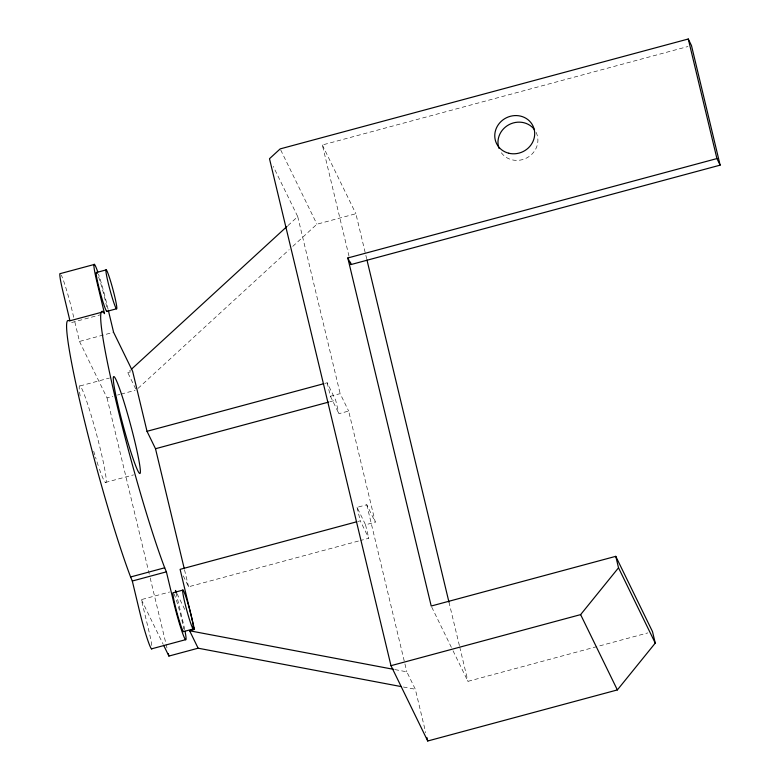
<?xml version="1.0" encoding="UTF-8"?>
<svg xmlns="http://www.w3.org/2000/svg" width="780" height="780" viewBox="0 0 780 780"><rect width="100%" height="100%" fill="white"/><g stroke="black" fill="none" stroke-linecap="round" stroke-linejoin="round"><path stroke-width="0.58" stroke-dasharray="3.9 2.92" d="M135.72 388.937L127.754 372.606L130.435 370.139M287.888 225.634L297.726 216.606L273.224 166.355M138.041 388.381L289.195 249.659M292.773 246.373L316.924 224.211L355.885 213.72L366.659 258.706M349.021 256.259L322.354 144.982L687.95 46.527M71.614 322.54L99.82 314.944M74.822 321.916L79.502 341.445L113.587 332.27M127.754 372.606L130.679 371.816M80.106 385.934L109.492 378.017M79.502 341.445L107.035 397.898L112.876 396.318M117.556 395.06L119.886 394.436M121.056 394.115L135.086 390.341M324.841 383.409L327.181 382.785L335.683 400.198L338.91 413.683L348.65 411.06L375.277 522.161L365.537 524.784L357.045 507.361L366.776 504.738L375.277 522.161M327.181 382.785L330.418 396.26L340.158 393.637L348.65 411.06M329.833 401.778L335.683 400.198M105.339 482.479L133.546 474.883M357.932 521.469L360.272 520.835L368.764 538.258L360.575 540.462M183.28 575.893L188.584 586.784L359.404 540.784M151.798 645.489A28.607 2.096 74.9 0 0 148.804 630.64L141.375 599.615L169.582 592.02M453.043 650.783L467.951 681.35L647.809 632.911M394.894 669.581L406.828 671.833L415.321 689.257L425.753 732.771M403.387 687.005L415.321 689.257M322.354 144.982L355.885 213.72M280.722 149.984L316.924 224.211M330.418 396.26L338.91 413.683M431.75 607.123L452.507 649.691M177.05 593.687L185.503 611.033M141.375 599.615L163.078 644.124M448.939 602.033L459.44 645.83M459.722 647.02L467.951 681.35M297.726 216.606L340.158 393.637M366.776 504.738L406.828 671.833M365.537 524.784L368.764 538.258M357.045 507.361L360.272 520.835M184.499 569.741L188.584 586.784M108.088 309.29L106.158 301.246A28.607 2.096 74.9 0 0 98.494 274.072M176.017 592.732L182.891 621.455A28.607 2.096 74.9 0 1 184.831 630.162M107.035 397.898L149.906 576.781M150.189 577.97L165.789 643.051M166.072 644.231L167.203 648.97M73.72 317.323L72.072 310.43A28.607 2.096 74.9 0 0 61.298 275.116M536.075 132.307A20.231 18.857 -26 0 1 526.773 157.93A20.231 18.857 -26 0 1 500.263 151.096M98.572 276.91A20.231 1.482 74.9 0 1 106.606 306.842M80.145 395.957A50.154 3.676 74.9 0 1 87.457 403.533A50.154 3.676 74.9 0 1 105.027 470.906A50.154 3.676 74.9 0 1 98.611 466.742M98.212 465.553A50.154 3.676 74.9 0 1 95.521 457.177M94.829 454.935A50.154 3.676 74.9 0 1 93.551 450.684M173.95 593.765A20.231 1.482 74.9 0 1 179.4 610.34A20.231 1.482 74.9 0 1 183.651 629.021"/><path stroke-width="1.17" d="M720.135 165.145L691.48 45.572L688.272 39L280.186 148.892L269.49 158.71L390.985 665.681L580.622 614.62L618.52 567.801L615.771 556.335L431.213 606.031L347.802 257.975L716.927 158.574L720.135 165.145L351.01 264.547L347.802 257.975M390.985 665.681L427.723 741L617.36 689.929L655.258 643.11L652.509 631.644L615.771 556.335M131.332 369.32L286.991 226.453M94.429 264.42L60.343 273.595A28.607 2.096 74.9 0 0 63.005 291.837L69.888 320.56M96.535 272.483L106.275 269.86M97.773 271.966A28.607 2.096 74.9 0 0 97.09 282.652L104.52 313.677L103.34 311.805L69.254 320.98A145.704 10.686 74.9 0 0 82.807 413.878A145.704 10.686 74.9 0 0 130.601 576.976L132.307 581.022L139.737 612.037A28.607 2.096 74.9 0 0 151.934 648.521M106.714 311.425L116.454 308.802A20.231 1.482 74.9 0 0 110.516 280.976A20.231 1.482 74.9 0 0 107.123 278.216A20.231 1.482 74.9 0 0 116.454 308.802M108.361 310.44L113.587 332.27L132.629 371.29L147.011 431.301L323.671 383.731M147.011 431.301L155.503 448.724L328.663 402.09M130.601 576.976L164.687 567.791L166.393 571.847L173.823 602.862A28.607 2.096 74.9 0 0 183.514 635.671A28.607 2.096 74.9 0 0 185.035 631.234M132.307 581.022L166.393 571.847M356.762 521.781L180.092 569.361L194.493 629.46L189.628 630.776L198.12 648.2L400.998 686.546M183.007 590.07L173.267 592.693A20.231 1.482 74.9 0 0 177.089 613.129A20.231 1.482 74.9 0 0 183.778 631.381M183.446 631.625L193.186 629.002A20.231 1.482 74.9 0 0 187.249 601.175A20.231 1.482 74.9 0 0 183.865 598.426A20.231 1.482 74.9 0 0 193.186 629.002M151.466 648.872L185.552 639.697M163.615 645.206L168.909 656.068L198.12 648.2M189.628 630.776L393.695 669.357M618.52 567.801L655.258 643.11M580.622 614.62L617.36 689.929M176.514 592.605L175.461 590.441L176.017 592.732M192.904 626.213L194.493 629.46M688.272 39L716.927 158.574M366.941 259.886L448.939 602.033M350.444 262.177L351.01 264.547M426.875 737.471L427.723 741M155.503 448.724L184.226 568.562M168.334 653.698L168.909 656.068M499.024 148.405A20.231 18.857 -26 0 1 509.106 124.605A20.231 18.857 -26 0 1 534.544 129.782M107.045 311.171A20.231 1.482 74.9 0 1 99.664 290.365A20.231 1.482 74.9 0 1 97.217 273.556M164.687 567.791A145.704 10.686 74.9 0 1 116.893 404.703A145.704 10.686 74.9 0 1 103.34 311.805M508.804 153.241A20.231 18.857 -26 0 0 534.212 129.441A20.231 18.857 -26 0 0 501.169 121.388A20.231 18.857 -26 0 0 508.804 153.241M116.298 397.478A50.154 3.676 74.9 0 0 139.425 473.304A50.154 3.676 74.9 0 0 124.703 404.303A50.154 3.676 74.9 0 0 116.298 397.478"/></g></svg>
